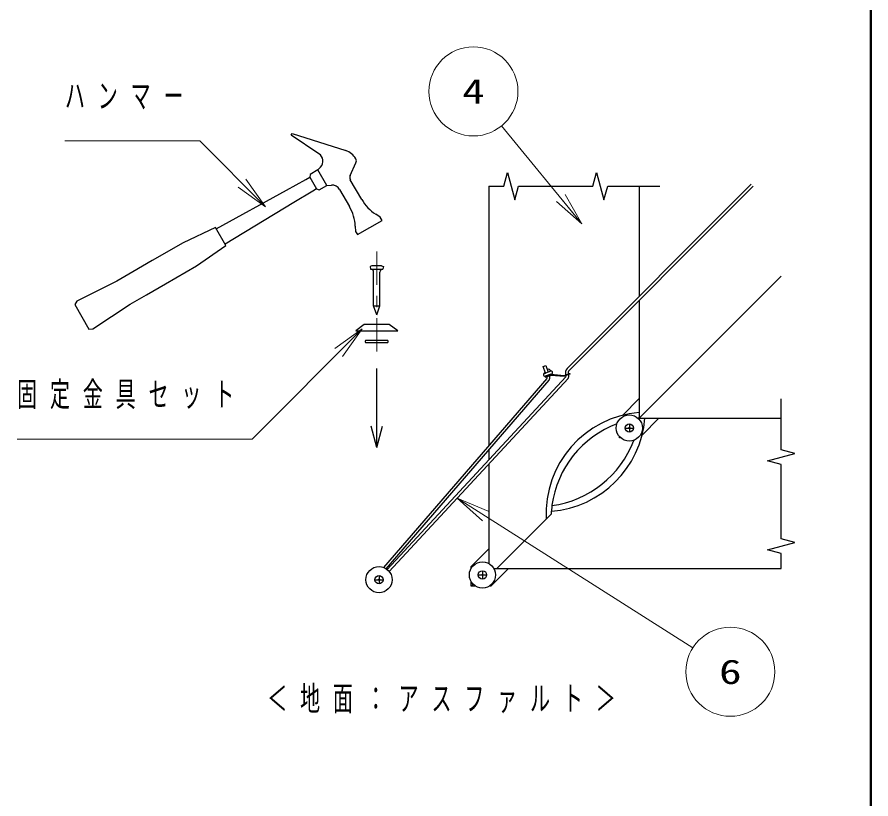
# Model space of a CAD drawing. Units: millimetres on the paper. Extents: x -385 to 0, y -297 to 267.
# Drawn here: x -76.7 to 0, y 79.5 to 149.7 of the extents above; entities that cross this region are included whole.
import ezdxf
from ezdxf.enums import TextEntityAlignment as Align

# ---------------------------------------------------------------- set-up
doc = ezdxf.new("R2010")
doc.units = ezdxf.units.MM
doc.linetypes.add('USER2', pattern=[6, 3, -1, 1, -1])
doc.layers.add('LY_3', color=7, linetype='Continuous', lineweight=25)
doc.layers.add('LY_4', color=7, linetype='Continuous', lineweight=13)
doc.styles.add('ＭＳ ゴシック', font='')
doc.styles.get('ＭＳ ゴシック').set_extended_font_data('MS Gothic')

msp = doc.modelspace()

# ---------------------------------------------------------------- linework, layer by layer
at = {"layer": 'LY_3', "lineweight": 13}
for p, q in [((-25.955, 131.142), (-33.175, 139.946)), ((-56.147, 135.156), (-54.379, 132.681)), ((-54.379, 132.681), (-56.854, 134.448)), ((-54.379, 132.681), (-56.501, 134.802)), ((-27.471, 133.779), (-25.955, 131.142)), ((-25.955, 131.142), (-28.244, 133.145)), ((-25.955, 131.142), (-27.857, 133.462)), ((-48.17, 119.939), (-45.696, 121.707)), ((-45.696, 121.707), (-47.817, 119.586)), ((-45.696, 121.707), (-47.463, 119.232)), ((-37.169, 106.522), (-34.637, 104.913)), ((-37.169, 106.522), (-34.369, 105.335)), ((-34.905, 104.491), (-37.169, 106.522)), ((-37.169, 106.522), (-16.006, 93.074))]:
    msp.add_line(p, q, dxfattribs=at)
at = {"layer": 'LY_3'}
for p, q in [((-52.066, 139.121), (-51.992, 139.262)), ((-49.586, 137.441), (-52.066, 139.121)), ((-51.992, 139.262), (-47.18, 137.719)), ((-46.783, 135.48), (-46.259, 136.615)), ((-46.275, 136.982), (-46.283, 136.995)), ((-49.671, 135.983), (-50.364, 135.583)), ((-49.671, 135.983), (-49.436, 136.248)), ((-48.871, 134.598), (-49.671, 135.983)), ((-52.506, 134.174), (-50.753, 135.137)), ((-50.753, 135.137), (-50.402, 135.33)), ((-50.364, 135.583), (-50.402, 135.33)), ((-50.402, 135.33), (-49.802, 134.291)), ((-45.742, 133.338), (-46.766, 135.112)), ((-32.973, 134.523), (-32.642, 135.76)), ((-32.642, 135.76), (-31.98, 133.287)), ((-24.973, 134.523), (-24.642, 135.76)), ((-24.642, 135.76), (-23.979, 133.287)), ((-49.802, 134.291), (-50.145, 134.084)), ((-49.802, 134.291), (-49.564, 134.198)), ((-49.564, 134.198), (-48.871, 134.598)), ((-48.871, 134.598), (-48.472, 134.622)), ((-34.311, 134.523), (-32.973, 134.523)), ((-34.311, 134.523), (-34.311, 111.247)), ((-31.98, 133.287), (-31.648, 134.523)), ((-31.648, 134.523), (-24.973, 134.523)), ((-10.75, 134.7), (-27.291, 118.159)), ((-27.114, 117.982), (-10.573, 134.523)), ((-23.979, 133.287), (-23.648, 134.523)), ((-23.648, 134.523), (-18.965, 134.523)), ((-20.811, 134.523), (-20.811, 124.639)), ((-58.816, 130.703), (-52.506, 134.174)), ((-50.145, 134.084), (-51.856, 133.048)), ((-47.731, 134.223), (-46.85, 132.698)), ((-51.856, 133.048), (-58.016, 129.318)), ((-44.075, 131.732), (-44.481, 132)), ((-46.132, 130.175), (-43.915, 131.455)), ((-43.915, 131.455), (-44.075, 131.732)), ((-58.876, 130.807), (-61.788, 129.45)), ((-57.956, 129.214), (-58.876, 130.807)), ((-46.321, 130.938), (-46.292, 130.452)), ((-46.292, 130.452), (-46.132, 130.175)), ((-61.788, 129.45), (-64.559, 127.85)), ((-60.588, 127.371), (-57.956, 129.214)), ((-64.559, 127.85), (-66.291, 126.85)), ((-63.359, 125.771), (-60.588, 127.371)), ((-44.833, 127.382), (-44.993, 127.302)), ((-43.953, 127.382), (-44.833, 127.382)), ((-43.953, 127.382), (-43.793, 127.302)), ((-66.291, 126.85), (-67.745, 126.01)), ((-44.993, 127.302), (-44.953, 127.062)), ((-44.953, 127.062), (-43.833, 127.062)), ((-44.677, 123.782), (-44.677, 126.822)), ((-44.11, 123.782), (-44.11, 126.822)), ((-43.833, 127.062), (-43.87, 127.062)), ((-43.793, 127.302), (-43.833, 127.062)), ((-67.745, 126.01), (-71.329, 124.218)), ((-20.811, 113.697), (-8.062, 126.446)), ((-65.091, 124.771), (-63.359, 125.771)), ((-66.545, 123.931), (-65.091, 124.771)), ((-20.811, 124.286), (-20.811, 113.697)), ((-71.329, 124.218), (-71.527, 123.919)), ((-71.527, 123.919), (-70.247, 121.702)), ((-69.889, 121.724), (-66.545, 123.931)), ((-44.393, 122.982), (-44.677, 123.782)), ((-44.677, 123.782), (-44.11, 123.782)), ((-44.393, 122.982), (-44.11, 123.782)), ((-45.513, 122.102), (-46.273, 121.542)), ((-43.273, 122.102), (-45.513, 122.102)), ((-42.513, 121.542), (-43.273, 122.102)), ((-70.247, 121.702), (-69.889, 121.724)), ((-46.273, 121.542), (-42.513, 121.542)), ((-45.393, 120.662), (-45.433, 120.622)), ((-45.433, 120.622), (-45.433, 120.542)), ((-45.433, 120.542), (-45.393, 120.502)), ((-43.393, 120.662), (-45.393, 120.662)), ((-45.393, 120.502), (-43.393, 120.502)), ((-43.353, 120.622), (-43.393, 120.662)), ((-43.393, 120.502), (-43.353, 120.542)), ((-43.353, 120.542), (-43.353, 120.622)), ((-44.393, 111.051), (-44.393, 118.158)), ((-29.432, 118.33), (-29.197, 118.416)), ((-29.222, 117.752), (-29.432, 118.33)), ((-29.197, 118.416), (-28.987, 117.837)), ((-27.408, 117.414), (-43.447, 100.107)), ((-29.265, 117.869), (-29.401, 117.66)), ((-29.339, 117.709), (-29.222, 117.752)), ((-29.249, 117.461), (-29.264, 117.429)), ((-29.264, 117.429), (-29.255, 117.405)), ((-29.255, 117.405), (-29.223, 117.39)), ((-29.254, 117.474), (-28.666, 117.688)), ((-28.743, 117.645), (-29.249, 117.461)), ((-29.223, 117.39), (-28.732, 117.569)), ((-28.752, 117.923), (-29.222, 117.752)), ((-29.136, 117.517), (-29.131, 117.503)), ((-29.106, 117.433), (-29.092, 117.396)), ((-28.901, 117.602), (-28.896, 117.589)), ((-28.871, 117.518), (-28.857, 117.482)), ((-28.743, 117.645), (-27.564, 117.542)), ((-28.732, 117.569), (-27.554, 117.466)), ((-27.564, 117.542), (-27.071, 117.721)), ((-27.045, 117.651), (-27.554, 117.466)), ((-27.393, 117.51), (-27.397, 117.523)), ((-27.158, 117.595), (-27.162, 117.608)), ((-27.071, 117.721), (-27.039, 117.706)), ((-27.03, 117.683), (-27.045, 117.651)), ((-27.039, 117.706), (-27.03, 117.683)), ((-29.111, 117.258), (-43.781, 100.299)), ((-43.551, 100.182), (-28.907, 117.113)), ((-43.274, 99.927), (-27.21, 117.26)), ((-22.323, 113.953), (-20.811, 115.465)), ((-8.062, 110.86), (-8.062, 115.438)), ((-20.867, 113.641), (-20.811, 113.697)), ((-20.811, 113.697), (-8.062, 113.697)), ((-19.043, 113.697), (-20.555, 112.185)), ((-44.393, 111.051), (-44.908, 112.971)), ((-44.393, 111.051), (-43.879, 112.971)), ((-22.076, 112.813), (-21.326, 112.813)), ((-21.701, 113.188), (-21.701, 112.438)), ((-22.579, 111.93), (-22.579, 112.032)), ((-22.579, 111.93), (-22.529, 111.979)), ((-22.476, 111.93), (-22.579, 111.93)), ((-34.311, 110.866), (-34.311, 109.965)), ((-9.298, 109.866), (-6.826, 110.529)), ((-6.826, 110.529), (-8.062, 110.86)), ((-8.062, 109.535), (-9.298, 109.866)), ((-34.311, 109.599), (-34.311, 100.641)), ((-8.062, 102.86), (-8.062, 109.535)), ((-33.604, 100.197), (-28.718, 105.083)), ((-6.826, 102.529), (-8.062, 102.86)), ((-9.298, 101.866), (-6.826, 102.529)), ((-35.902, 100.374), (-34.311, 101.965)), ((-8.062, 101.535), (-9.298, 101.866)), ((-8.062, 100.197), (-8.062, 101.535)), ((-35.902, 100.374), (-35.845, 100.318)), ((-35.902, 100.233), (-35.902, 100.374)), ((-34.897, 99.998), (-34.897, 99.248)), ((-32.543, 100.197), (-34.134, 98.606)), ((-33.872, 100.197), (-8.062, 100.197)), ((-44.564, 99.195), (-43.814, 99.195)), ((-44.189, 99.57), (-44.189, 98.82)), ((-35.902, 98.606), (-35.902, 99.013)), ((-35.272, 99.623), (-34.522, 99.623)), ((-35.902, 98.606), (-35.722, 98.786)), ((-35.487, 98.606), (-35.902, 98.606)), ((-34.134, 98.606), (-34.308, 98.606)), ((-34.203, 98.675), (-34.134, 98.606))]:
    msp.add_line(p, q, dxfattribs=at)
at = {"layer": 'LY_3', "color": 190, "lineweight": 13}
for p, q in [((-56.147, 135.156), (-54.379, 132.681)), ((-54.379, 132.681), (-56.854, 134.448)), ((-54.379, 132.681), (-56.501, 134.802)), ((-27.471, 133.779), (-25.955, 131.142)), ((-25.955, 131.142), (-28.244, 133.145)), ((-25.955, 131.142), (-27.857, 133.462)), ((-48.17, 119.939), (-45.696, 121.707)), ((-45.696, 121.707), (-47.817, 119.586)), ((-45.696, 121.707), (-47.463, 119.232)), ((-37.169, 106.522), (-34.637, 104.913)), ((-37.169, 106.522), (-34.369, 105.335)), ((-34.905, 104.491), (-37.169, 106.522))]:
    msp.add_line(p, q, dxfattribs=at)
at = {"layer": 'LY_3', "color": 2, "linetype": 'USER2', "lineweight": 13}
msp.add_line((-44.393, 128.673), (-44.393, 118.953), dxfattribs=at)
at = {"layer": 'LY_3', "lineweight": 13}
for points in [[(-54.379, 132.681), (-60.297, 138.599), (-72.405, 138.599)], [(-45.696, 121.707), (-55.595, 111.807), (-76.703, 111.807)]]:
    msp.add_lwpolyline(points, dxfattribs=at)
for centre in [(-35.711, 143.039), (-12.63, 90.929)]:
    msp.add_circle(centre, 4, dxfattribs=at)
at = {"layer": 'LY_3'}
for centre, radius in [((-21.701, 112.813), 1.175), ((-21.701, 112.813), 0.375), ((-21.701, 112.813), 0.05), ((-34.897, 99.623), 1.175), ((-44.189, 99.195), 1.175), ((-34.897, 99.623), 0.375), ((-44.189, 99.195), 0.375), ((-44.189, 99.195), 0.05), ((-34.897, 99.623), 0.05)]:
    msp.add_circle(centre, radius, dxfattribs=at)
for centre, radius, start, end in [((-50.035, 136.779), 0.8, 318.435, 55.8906), ((-47.669, 136.195), 1.6, 30.0001, 72.2171), ((-46.622, 136.782), 0.4, 335.218, 30.0001), ((-46.419, 135.312), 0.4, 155.218, 210), ((-48.424, 133.823), 0.8, 30, 93.4349), ((-50.314, 130.698), 4, 3.43495, 30), ((-42.277, 135.338), 4, 210, 236.565), ((-44.917, 126.822), 0.24, 0, 90), ((-43.87, 126.822), 0.24, 90, 180), ((-26.902, 117.77), 0.55, 135, 198.77535), ((-29.297, 117.592), 0.125, 110, 290), ((-29.233, 117.345), 0.15, 324.55801, 20), ((-28.987, 117.837), 0.25, 20, 110), ((-29.233, 117.345), 0.4, 324.55801, 20), ((-28.709, 117.805), 0.125, 290, 110), ((-27.486, 117.475), 0.1, 322.1381, 20), ((-27.486, 117.475), 0.35, 322.1381, 20), ((-26.902, 117.77), 0.3, 135, 197.75441), ((-20.066, 105.119), 9.118, 94.6896, 182.98258), ((-29.389, 114.443), 9.118, 274.28997, 355.31764), ((-19.596, 104.64), 9.139, 97.6386, 98.27753), ((-29.869, 114.912), 9.139, 351.71919, 352.3614), ((-19.596, 104.64), 9.139, 110.60596, 172.24782), ((-29.869, 114.912), 9.139, 277.6386, 339.45047), ((-19.596, 104.64), 9.139, 172.24782, 177.18444)]:
    msp.add_arc(centre, radius, start, end, dxfattribs=at)
at = {"layer": 'LY_4', "lineweight": 50}
msp.add_line((0, 0), (0, 267), dxfattribs=at)

# ---------------------------------------------------------------- texts
at = {"layer": 'LY_3', "style": 'ＭＳ ゴシック', "width": 1.35}
for s, p in [('4', (-35.711, 143.039)), ('6', (-12.63, 90.929))]:
    msp.add_text(s, height=2.199, dxfattribs=at).set_placement(p, align=Align.MIDDLE_CENTER)
at = {"layer": 'LY_3', "char_height": 2.199, "attachment_point": 1, "style": 'ＭＳ ゴシック'}
for s, insert in [('\\T1.64;\\W0.6;ハンマー', (-72.405, 143.749)), ('\\T1.64;\\W0.6;固定金具セット', (-76.703, 116.957)), ('\\T1.64;\\W0.6;＜地面：アスファルト＞', (-54.235, 89.641))]:
    msp.add_mtext(s, dxfattribs=dict(at, insert=insert))

doc.saveas('drawing.dxf')
